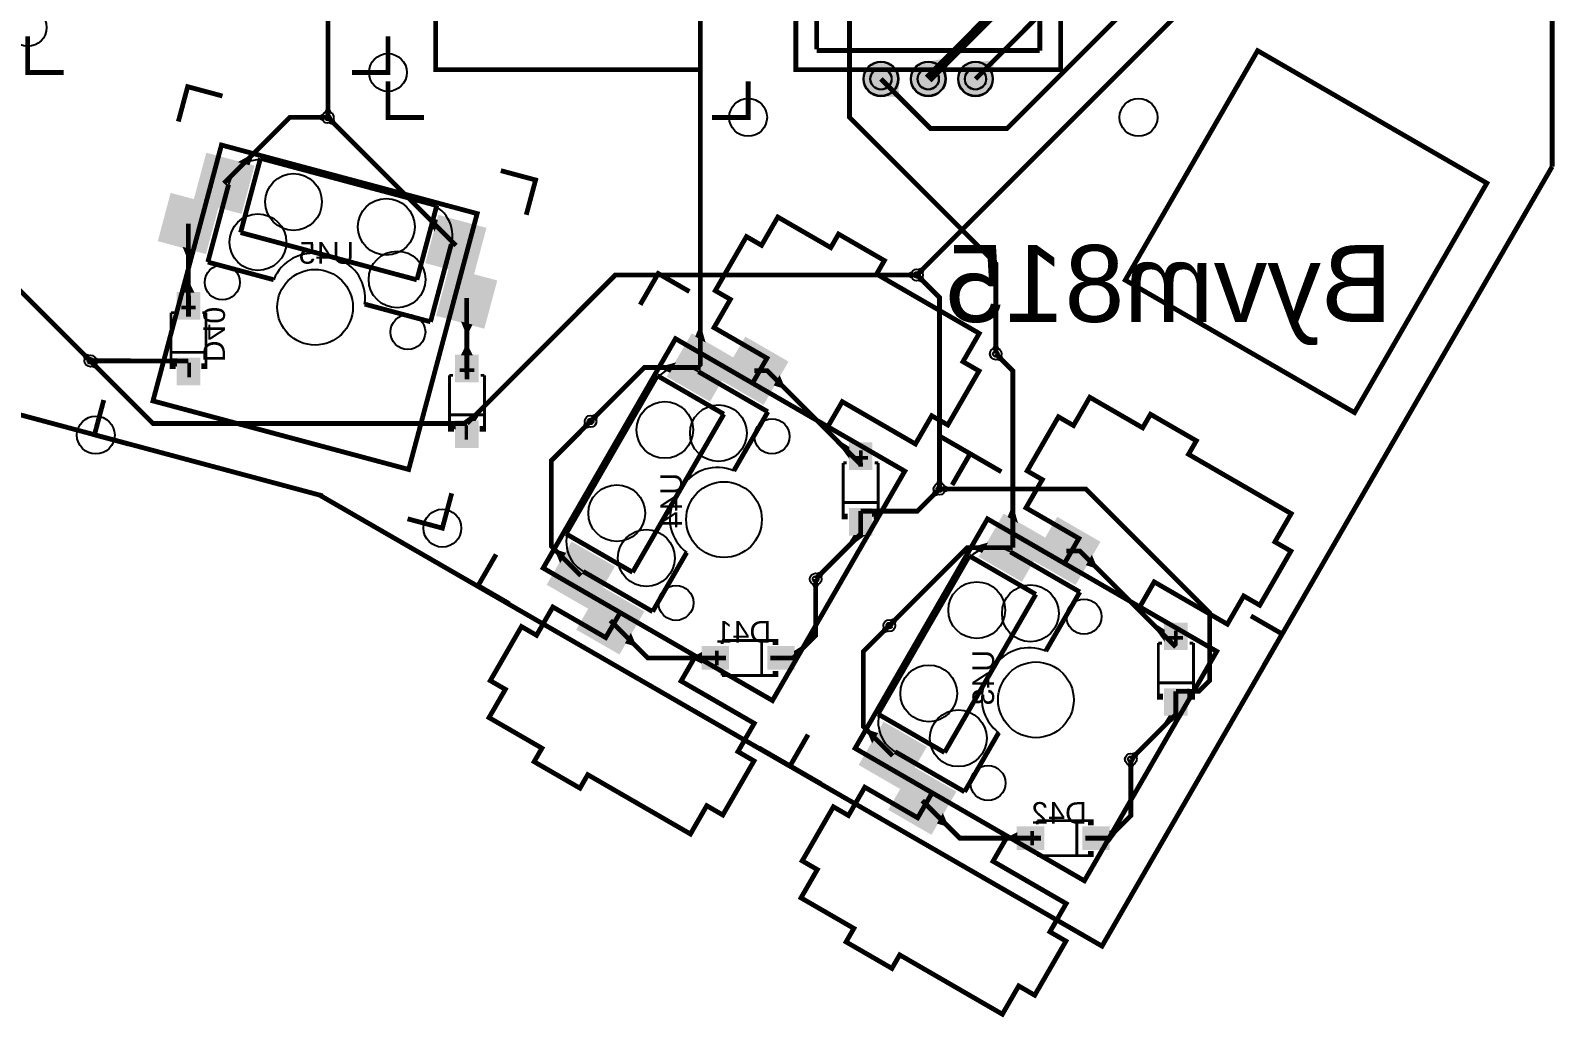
# Model space of a CAD drawing. Header units: millimetres. Extents: x 18 to 178, y 1 to 150.
# Drawn here: x 95.4 to 176, y 1.2 to 53.4 of the extents above; entities that cross this region are included whole.
import ezdxf

# ---------------------------------------------------------------- set-up
doc = ezdxf.new("R2010")
doc.units = ezdxf.units.MM
for name, color, linetype, true_color in [('BoardOutLine', 7, 'Continuous', 0xff00ff), ('BottomLayer', 7, 'Continuous', 0x0000ff), ('BottomPasteMaskLayer', 7, 'Continuous', 0x800000), ('BottomSilkLayer', 7, 'Continuous', 0x66cc33), ('BottomSolderMaskLayer', 7, 'Continuous', 0xaa00ff), ('Document', 7, 'Continuous', 0xffffff), ('Hole', 7, 'Continuous', 0x222222), ('Multi-Layer', 7, 'Continuous', 0xc0c0c0), ('TopLayer', 7, 'Continuous', 0xff0000), ('TopPasteMaskLayer', 7, 'Continuous', 0x808080), ('TopSilkLayer', 7, 'Continuous', 0xffcc00), ('TopSolderMaskLayer', 7, 'Continuous', 0x800080)]:
    doc.layers.add(name, color=color, linetype=linetype, true_color=true_color)
doc.styles.get("Standard").update_dxf_attribs({"font": 'arial.ttf'})

msp = doc.modelspace()

# ---------------------------------------------------------------- hatches: boundary and pattern name
at = {"layer": 'BottomLayer'}
for points in [[(142.82227330454657, 51.74099822199639), (143.77686817373637, 50.786405892811786), (143.92465328930666, 51.52957327914646), (143.56544323088656, 51.88878587757165)], [(111.36268478536977, 49.01313436626879), (110.8976733553468, 49.01340614681226), (111.00330708661409, 49.230350520700995), (111.25730759461521, 49.23020066040135)], [(111.43943357886701, 48.828018796037554), (111.11103124206238, 48.498796037592115), (111.33917957835911, 48.420238760477446), (111.5185598171197, 48.60006858013719)], [(104.6451866903733, 41.64635509271011), (102.19174498349003, 42.3037592075184), (102.84914909829808, 44.75722631445251), (105.30259080518158, 44.099822199644336)], [(118.7966217932435, 40.4840995681991), (116.34315468630939, 41.14150368300727), (117.00055880111768, 43.59497078994161), (119.45402590805179, 42.937566675133326)], [(116.7796672593347, 42.770492760985576), (116.9440309880622, 43.38385318770622), (116.58872491744978, 43.529903479806876), (116.51280924561866, 43.246609093218126)], [(104.05526289052591, 41.804427228854365), (103.44189738379487, 41.96877571755135), (103.62213360426722, 41.52604267208528), (103.87624079248167, 41.45795529591055)], [(104.35412750825503, 38.14696469392936), (104.35412750825503, 39.546990093980185), (103.15412750825499, 39.546990093980185), (103.15412750825499, 38.14696469392936)], [(104.06968249936517, 39.54699771399544), (103.43468122936247, 39.54699771399544), (103.62459486918988, 39.9279984759969), (103.87859537719078, 39.9279984759969)], [(132.58641097282202, 36.05575311150619), (131.31640843281684, 33.856032512064985), (129.1167132334267, 35.12603505207005), (130.38671577343166, 37.32575565151126)], [(130.55563881127773, 37.22820929641864), (131.10556515113035, 36.910706121412204), (130.95760223520438, 37.43607569215135), (130.70360172720348, 37.5827254254508)], [(146.68350012700034, 36.51930911861814), (146.21849123698235, 36.520675641351204), (146.32463296926585, 36.737368554737145), (146.57863347726698, 36.73662179324356)], [(146.75976631953267, 36.33473964947916), (146.43136398272804, 36.005519431038806), (146.65951231902477, 35.92695961391928), (146.83889509779033, 36.1067894335788)], [(98.77203454406913, 36.17385826771647), (98.77098552197094, 35.7088493776987), (98.9882296164592, 35.81386588773171), (98.98880111760218, 36.06786639573272)], [(103.1540970281942, 36.077063754127494), (103.1540970281942, 35.62132334264663), (102.77309626619262, 35.81200914401825), (102.77309626619262, 36.06600965201926)], [(104.35412750825503, 34.67703835407656), (104.35412750825503, 36.077063754127494), (103.15412750825499, 36.077063754127494), (103.15412750825499, 34.67703835407656)], [(129.22616713233447, 35.31561849123693), (129.54367030734056, 35.865544831089665), (129.01830073660153, 35.717581915163805), (128.87165100330208, 35.46358140716279)], [(125.32799593599202, 32.72339598679196), (124.99931419862833, 33.052341884683756), (125.22739649479308, 33.13109220218428), (125.40692913385828, 32.95141478282949)], [(149.0858775717552, 26.531115062230015), (147.81587503175024, 24.33139446278892), (145.61617983235965, 25.601397002793988), (146.88618237236483, 27.801117602235195)], [(147.07584201168402, 27.691602743205408), (147.62576835153686, 27.374099568199085), (147.4778054356109, 27.89946913893823), (147.22380492760976, 28.046118872237685)], [(145.7254432308864, 25.790599441198765), (146.04294640589296, 26.34052578105161), (145.5175768351537, 26.192562865125637), (145.37092710185425, 25.938562357124624)], [(137.1570891541785, 24.202753365506624), (136.69207772415552, 24.203985267970552), (136.79700787401566, 23.986700533401063), (137.0510083820168, 23.986029972059896)], [(127.80111760223531, 22.687350774701486), (126.53111506223013, 20.48763017526028), (124.33139446278892, 21.757632715265345), (125.60139700279387, 23.957353314706552)], [(141.1285623571248, 21.931361442722846), (140.79862077724147, 22.259042418084846), (141.02639573279134, 22.338669037338036), (141.2066192532384, 22.15967995935989)], [(127.15441960883936, 21.567315214630412), (126.83691643383281, 21.01738887477768), (127.20884175768356, 20.89958089916172), (127.3403225806453, 21.12731013462019)], [(130.91779019558044, 20.558785877571722), (130.91779019558044, 19.923784607569246), (130.53678943357886, 20.114284988570034), (130.53678943357886, 20.368285496571048)], [(132.3178562357125, 20.8413004826009), (130.91783083566156, 20.8413004826009), (130.91783083566156, 19.64130048260097), (132.3178562357125, 19.64130048260097)], [(135.7877825755652, 20.8413004826009), (134.38775717551448, 20.8413004826009), (134.38775717551448, 19.64130048260097), (135.7877825755652, 19.64130048260097)], [(135.78782829565648, 19.976362712725404), (135.78782829565648, 20.611363982727994), (136.16882905765806, 20.855501651003237), (136.16882905765806, 20.495895351790637)], [(153.3616510033021, 14.678102616205251), (153.82666243332483, 14.678102616205251), (153.7211582423165, 14.461097282194487), (153.4671577343156, 14.461097282194487)], [(144.30058420116848, 13.162712725425422), (143.0305816611633, 10.962992125984215), (140.83086106172232, 12.232994665989281), (142.10086360172727, 14.432715265430488)], [(143.65390906781818, 12.042667005333897), (143.33640589281163, 11.492740665481278), (143.70833375666757, 11.374935229870403), (143.8398145796291, 11.6026619253239)], [(148.98790957581923, 11.316281432562846), (147.5878841757683, 11.316281432562846), (147.5878841757683, 10.1162814325628), (148.98790957581923, 10.1162814325628)], [(152.4578359156717, 11.316281432562846), (151.0578105156212, 11.316281432562846), (151.0578105156212, 10.1162814325628), (152.4578359156717, 10.1162814325628)], [(152.45785115570243, 10.453827787655541), (152.45785115570243, 11.088829057658018), (152.83885191770378, 11.331884683769317), (152.83885191770378, 10.972692405384805)], [(147.58793751587518, 11.033766827533668), (147.58793751587518, 10.398765557531078), (147.2069367538736, 10.589265938531867), (147.2069367538736, 10.84326644653288)]]:
    msp.add_hatch(color=256, dxfattribs=at).paths.add_polyline_path(points)
at = {"layer": 'BottomPasteMaskLayer'}
for points in [[(104.6451866903733, 41.64635509271011), (102.19174498349003, 42.3037592075184), (102.84914909829808, 44.75722631445251), (105.30259080518158, 44.099822199644336)], [(118.7966217932435, 40.4840995681991), (116.34315468630939, 41.14150368300727), (117.00055880111768, 43.59497078994161), (119.45402590805179, 42.937566675133326)], [(104.35412750825503, 38.14696469392936), (104.35412750825503, 39.546990093980185), (103.15412750825499, 39.546990093980185), (103.15412750825499, 38.14696469392936)], [(132.58641097282202, 36.05575311150619), (131.31640843281684, 33.856032512064985), (129.1167132334267, 35.12603505207005), (130.38671577343166, 37.32575565151126)], [(104.35412750825503, 34.67703835407656), (104.35412750825503, 36.077063754127494), (103.15412750825499, 36.077063754127494), (103.15412750825499, 34.67703835407656)], [(149.0858775717552, 26.531115062230015), (147.81587503175024, 24.33139446278892), (145.61617983235965, 25.601397002793988), (146.88618237236483, 27.801117602235195)], [(127.80111760223531, 22.687350774701486), (126.53111506223013, 20.48763017526028), (124.33139446278892, 21.757632715265345), (125.60139700279387, 23.957353314706552)], [(132.3178562357125, 20.8413004826009), (130.91783083566156, 20.8413004826009), (130.91783083566156, 19.64130048260097), (132.3178562357125, 19.64130048260097)], [(135.7877825755652, 20.8413004826009), (134.38775717551448, 20.8413004826009), (134.38775717551448, 19.64130048260097), (135.7877825755652, 19.64130048260097)], [(144.30058420116848, 13.162712725425422), (143.0305816611633, 10.962992125984215), (140.83086106172232, 12.232994665989281), (142.10086360172727, 14.432715265430488)], [(148.98790957581923, 11.316281432562846), (147.5878841757683, 11.316281432562846), (147.5878841757683, 10.1162814325628), (148.98790957581923, 10.1162814325628)], [(152.4578359156717, 11.316281432562846), (151.0578105156212, 11.316281432562846), (151.0578105156212, 10.1162814325628), (152.4578359156717, 10.1162814325628)]]:
    msp.add_hatch(color=256, dxfattribs=at).paths.add_polyline_path(points)
at = {"layer": 'BottomSilkLayer'}
for points in [[(102.75171450342896, 35.81201422402842), (103.07170434340878, 35.81201422402842), (103.07170434340878, 35.5072136144272), (102.75171450342896, 35.5072136144272)], [(104.75654051308084, 35.81201422402842), (104.43655067310124, 35.81201422402842), (104.43655067310124, 35.5072136144272), (104.75654051308084, 35.5072136144272)], [(134.65280670561333, 21.24371348742693), (134.65280670561333, 20.92372364744722), (134.95760731521455, 20.92372364744722), (134.95760731521455, 21.24371348742693)], [(134.65280670561333, 19.238887477774938), (134.65280670561333, 19.558877317754536), (134.95760731521455, 19.558877317754536), (134.95760731521455, 19.238887477774938)], [(151.32286004572006, 11.718694437388876), (151.32286004572006, 11.39870459740905), (151.62766065532128, 11.39870459740905), (151.62766065532128, 11.718694437388876)], [(151.32286004572006, 9.71386842773677), (151.32286004572006, 10.033858267716482), (151.62766065532128, 10.033858267716482), (151.62766065532128, 9.71386842773677)]]:
    msp.add_hatch(color=256, dxfattribs=at).paths.add_polyline_path(points)
at = {"layer": 'BottomSolderMaskLayer'}
for points in [[(139.45331470662953, 50.8427736855474, 1), (141.30411480822974, 50.8427736855474, 1)], [(141.95318770637553, 50.8427736855474, 1), (143.80398780797574, 50.8427736855474, 1)], [(144.4533147066293, 50.8427736855474, 1), (146.3041148082295, 50.8427736855474, 1)], [(104.68110337820667, 41.584142240284336), (102.12952400304812, 42.26784251968502), (102.81322428244857, 44.81944831089652), (105.36480365760713, 44.135748031496064)], [(118.83254051308109, 40.42187858775719), (116.28093472186947, 41.10557886715765), (116.96463500126993, 43.657184658369374), (119.51624079248154, 42.97348437896869)], [(104.37589898036936, 38.11732592497435), (104.37589898036936, 39.576619185496384), (103.13235603614066, 39.576619185496384), (103.13235603614066, 38.11732592497435)], [(132.65580086360183, 36.074351028702154), (131.33499822199656, 33.786641605283194), (129.04731521463054, 35.10744424688846), (130.3681178562358, 37.39515367030731)], [(104.37589898036936, 34.64740926256036), (104.37589898036936, 36.106702523082504), (103.13235603614066, 36.106702523082504), (103.13235603614066, 34.64740926256036)], [(149.15527152654317, 26.549707899415694), (147.8344688849379, 24.261998475996847), (145.54678587757166, 25.58280111760223), (146.86758851917693, 27.870510541021076)], [(127.87051054102108, 22.705944627889153), (126.54970789941581, 20.418235204470307), (124.26199847599696, 21.73903784607569), (125.58280111760223, 24.026747269494535)], [(132.34326089481692, 20.86670053340106), (130.89243447150488, 20.86670053340106), (130.89243447150488, 19.61590043180081), (132.34326089481692, 19.61590043180081)], [(135.81317893972187, 20.86670053340106), (134.36235251641006, 20.86670053340106), (134.36235251641006, 19.61590043180081), (135.81317893972187, 19.61590043180081)], [(144.3699812039622, 13.181311658623372), (143.04917856235716, 10.893602235204412), (140.7614691389383, 12.214404876809795), (142.08227178054358, 14.50211430022864)], [(149.01331423492366, 11.34168148336289), (147.56248781161162, 11.34168148336289), (147.56248781161162, 10.090881381762756), (149.01331423492366, 10.090881381762756)], [(152.4832322798286, 11.34168148336289), (151.0324058565168, 11.34168148336289), (151.0324058565168, 10.090881381762756), (152.4832322798286, 10.090881381762756)]]:
    msp.add_hatch(color=256, dxfattribs=at).paths.add_polyline_path(points)
at = {"layer": 'Document'}
for points in [[(103.37012954025909, 38.85905511811018), (103.37012954025909, 38.66703073406143), (104.13812547625093, 38.66703073406143), (104.13812547625093, 38.85905511811018)], [(103.85016510033029, 39.14701549403094), (103.65814071628142, 39.14701549403094), (103.65814071628142, 38.37901955803909), (103.85016510033029, 38.37901955803909)], [(103.88112776225535, 35.080010160020265), (103.68910337820694, 35.080010160020265), (103.68910337820694, 35.84800609601223), (103.88112776225535, 35.84800609601223)], [(118.86507493015006, 35.549428498856855), (118.86507493015006, 35.35740411480822), (118.09707899415798, 35.35740411480822), (118.09707899415798, 35.549428498856855)], [(118.38503937007886, 35.83738887477773), (118.57706375412772, 35.83738887477773), (118.57706375412772, 35.06939293878588), (118.38503937007886, 35.06939293878588)], [(118.35407670815357, 31.770383540767057), (118.5461010922022, 31.770383540767057), (118.5461010922022, 32.538379476758905), (118.35407670815357, 32.538379476758905)], [(139.6905765811532, 30.918999237998378), (139.6905765811532, 30.726974853949628), (138.92258064516113, 30.726974853949628), (138.92258064516113, 30.918999237998378)], [(139.210541021082, 31.206959613919253), (139.40256540513087, 31.206959613919253), (139.40256540513087, 30.43896367792729), (139.210541021082, 30.43896367792729)], [(139.17957835915672, 27.139954279908466), (139.37160274320559, 27.139954279908466), (139.37160274320559, 27.907950215900314), (139.17957835915672, 27.907950215900314)], [(156.36062992125994, 21.393980187960324), (156.36062992125994, 21.201955803911574), (155.59263398526787, 21.201955803911574), (155.59263398526787, 21.393980187960324)], [(155.88059436118874, 21.681940563881085), (156.0726187452376, 21.681940563881085), (156.0726187452376, 20.913944627889236), (155.88059436118874, 20.913944627889236)], [(131.3178054356108, 20.33733807467604), (131.3178054356108, 20.145313690627404), (132.08580137160288, 20.145313690627404), (132.08580137160288, 20.33733807467604)], [(131.60576581153168, 19.857302514604953), (131.79779019558032, 19.857302514604953), (131.79779019558032, 20.6252984505968), (131.60576581153168, 20.6252984505968)], [(135.3848107696217, 20.36830073660144), (135.3848107696217, 20.17627635255269), (134.61681483362963, 20.17627635255269), (134.61681483362963, 20.36830073660144)], [(155.84963169926345, 17.61493522987041), (156.04165608331232, 17.61493522987041), (156.04165608331232, 18.38293116586226), (155.84963169926345, 18.38293116586226)], [(147.98785877571754, 10.812319024637986), (147.98785877571754, 10.620294640589236), (148.7558547117094, 10.620294640589236), (148.7558547117094, 10.812319024637986)], [(148.27581915163842, 10.332283464566785), (148.46784353568705, 10.332283464566785), (148.46784353568705, 11.100279400558748), (148.27581915163842, 11.100279400558748)], [(152.05486410972844, 10.843281686563387), (152.05486410972844, 10.651257302514637), (151.28686817373637, 10.651257302514637), (151.28686817373637, 10.843281686563387)]]:
    msp.add_hatch(color=256, dxfattribs=at).paths.add_polyline_path(points)
at = {"layer": 'Multi-Layer'}
for points in [[(139.47871475742963, 50.8427736855474, 1), (141.27871475742964, 50.8427736855474, 1)], [(141.97858775717563, 50.8427736855474, 1), (143.77858775717564, 50.8427736855474, 1)], [(144.4787147574294, 50.8427736855474, 1), (146.2787147574294, 50.8427736855474, 1)]]:
    msp.add_hatch(color=256, dxfattribs=at).paths.add_polyline_path(points)
at = {"layer": 'TopLayer'}
for points in [[(145.32234442468894, 51.74099822199639), (146.27693675387354, 50.786405892811786), (146.33491998984005, 51.61937769875533), (146.1553136906275, 51.798981457962896)], [(140.32247904495807, 49.94452374904745), (141.27691389382767, 50.89927609855215), (141.3350342900685, 50.066314452628944), (141.15545847091698, 49.88667767335539)], [(110.9252806705615, 49.04096520193036), (110.92473456946914, 48.57595377190751), (110.7078536957074, 48.68171450342891), (110.70815341630691, 48.93571501142992)], [(104.07586995173983, 44.42852425704848), (106.52933705867417, 43.77112014224019), (107.18674117348246, 46.22456184912369), (104.73327406654812, 46.881965963931975)], [(106.97499110998228, 46.28129032258062), (106.36162560325124, 46.445638811277604), (106.83774447548899, 46.712506985013874), (107.1210464820931, 46.63659639319269)], [(116.91247142494285, 38.35935991871975), (119.36593853187696, 37.701955803911574), (120.02334264668525, 40.15539751079507), (117.56987553975114, 40.81280162560313)], [(142.07817119634228, 40.714820929641746), (142.07762509525037, 40.24980949961889), (141.86074422148863, 40.355570231140405), (141.86104140208272, 40.60957073914142)], [(142.5923469646939, 40.4626619253238), (142.26353568707145, 40.79147320294635), (142.49158496317, 40.870317500635), (142.67119126238254, 40.690711201422346)], [(142.5923469646939, 40.50148844297689), (142.26353568707145, 40.172677165354344), (142.49158496317, 40.0938328676657), (142.67119126238254, 40.273439166878234)], [(118.16562103124215, 38.023573787147484), (118.77898907797817, 37.859232918465864), (118.6005715011429, 37.51259842519687), (118.34636779273569, 37.58070612141216)], [(134.15113030226075, 33.6858775717551), (135.4211328422657, 35.88559817119619), (133.2214122428245, 37.15560071120137), (131.95140970281932, 34.955880111760166)], [(98.58599949199902, 36.25120650241297), (98.25705359410722, 35.92252984505967), (98.17830327660658, 36.1506121412242), (98.35798323596646, 36.33014224028443)], [(118.15983489966993, 36.23736347472686), (118.79483616967241, 36.23736347472686), (118.60321056642124, 36.618364236728326), (118.34921005842011, 36.618364236728326)], [(98.87584963169934, 35.961358902717734), (98.54717551435101, 35.63240792481588), (98.77525781051577, 35.553660147320215), (98.95478790957577, 35.73334264668529)], [(117.88107696215388, 34.83733807467604), (117.88107696215388, 36.23736347472686), (119.08107696215393, 36.23736347472686), (119.08107696215393, 34.83733807467604)], [(134.7041046482093, 34.643728727457415), (135.02160782321562, 35.19365506731015), (135.2075082550166, 34.75364744729495), (135.07602743205484, 34.52591821183637)], [(118.30210058420107, 32.76742951485892), (118.93710185420377, 32.76742951485892), (119.18020828041654, 33.148430276860495), (118.82099568199123, 33.148430276860495)], [(117.88104140208293, 32.31139446278894), (117.88104140208293, 32.76742951485892), (117.50004064008135, 32.75589535179074), (117.50004064008135, 32.50189484378973)], [(117.88107696215388, 31.367411734823463), (117.88107696215388, 32.76743713487417), (119.08107696215393, 32.76743713487417), (119.08107696215393, 31.367411734823463)], [(125.03814071628153, 32.43354330708655), (124.70919735839493, 32.76222504445002), (124.6304445008891, 32.53414274828549), (124.81012192024377, 32.354610109220175)], [(138.7066014732029, 30.75749555499101), (138.7066014732029, 31.3924968249936), (138.32560071120133, 31.635595631191222), (138.32560071120133, 31.27638557277112)], [(138.70657861315726, 30.206908813817563), (138.70657861315726, 31.606934213868385), (139.9065786131573, 31.606934213868385), (139.9065786131573, 30.206908813817563)], [(143.49309880619762, 28.861529083058144), (143.16430276860547, 29.19035814071617), (143.0854483108967, 28.962313944627795), (143.2650444500889, 28.78269748539492)], [(143.24119380238767, 29.375979171958306), (143.7062052324104, 29.375979171958306), (143.6007010414021, 29.592984505968957), (143.34670053340096, 29.592984505968957)], [(143.6793319786641, 28.93893573787136), (143.67816865633745, 29.40394716789433), (143.89543815087632, 29.29898399796798), (143.8960731521463, 29.044983489966967)], [(138.70657861315726, 26.736982473964872), (138.70657861315726, 28.137007874015694), (139.9065786131573, 28.137007874015694), (139.9065786131573, 26.736982473964872)], [(139.9065303530606, 28.13700533401061), (139.9065303530606, 27.680970281940517), (140.28753111506217, 27.871470662941306), (140.28753111506217, 28.12547117094232)], [(150.6505969011937, 24.161239522479036), (151.92059944119887, 26.360960121920243), (149.72087884175767, 27.63096266192531), (148.45087630175271, 25.431242062484102)], [(139.5691211582423, 26.73696469392928), (138.93411988823982, 26.73696469392928), (138.69099060198118, 26.355963931927818), (139.05021082042163, 26.355963931927818)], [(124.9663957327914, 22.85748031496064), (126.23639827279658, 25.057200914401847), (124.03670307340622, 26.327203454406913), (122.76670053340126, 24.127482854965706)], [(123.73036322072653, 25.79658877317752), (123.41286004572021, 25.24666497332987), (123.22695453390907, 25.686667513334896), (123.35843535687081, 25.91439674879348)], [(151.21670053340108, 25.141808483616842), (151.53419608839204, 25.691737363474658), (151.7201473202947, 25.251805943611885), (151.5886766573533, 25.024089408178725)], [(137.2345923291848, 24.390121920243814), (136.90459486918962, 24.71774701549407), (137.1323571247142, 24.797411734823413), (137.31261112522247, 24.618455676911367)], [(140.8376327152655, 21.64025908051815), (140.50975361950714, 21.970002540004998), (140.4302641605284, 21.742179324358517), (140.60936245872495, 21.56206248412491)], [(155.37662433324886, 21.100096520193006), (155.37662433324886, 21.735097790195596), (154.99562357124728, 21.977967995935956), (154.99562357124728, 21.618846837693695)], [(155.376631953264, 20.681889763779395), (155.376631953264, 22.081915163830217), (156.57663195326404, 22.081915163830217), (156.57663195326404, 20.681889763779395)], [(155.376631953264, 17.211963423926818), (155.376631953264, 18.61198882397764), (156.57663195326404, 18.61198882397764), (156.57663195326404, 17.211963423926818)], [(156.57667767335556, 18.611986283972442), (156.57667767335556, 18.155951231902463), (156.9576784353569, 18.346451612903138), (156.9576784353569, 18.600452120904265)], [(156.24169164338332, 17.211945643891227), (155.60669037338062, 17.211945643891227), (155.36358394716808, 16.830944881889764), (155.72279400558818, 16.830944881889764)], [(141.4658623317248, 13.332842265684462), (142.73586487172975, 15.53256286512567), (140.53616967233938, 16.802565405130736), (139.2661671323342, 14.602844805689529)], [(140.22983997968004, 16.27192024384044), (139.9123368046735, 15.721993903987709), (139.7264287528576, 16.16199136398268), (139.85790957581935, 16.389718059436063)], [(153.90351536703065, 14.863096266192429), (153.5753873507747, 15.192590805181567), (153.80359918719842, 15.270960121920211), (153.98283210566433, 15.090980441960937)]]:
    msp.add_hatch(color=256, dxfattribs=at).paths.add_polyline_path(points)
at = {"layer": 'TopPasteMaskLayer'}
for points in [[(104.07586995173983, 44.42852425704848), (106.52933705867417, 43.77112014224019), (107.18674117348246, 46.22456184912369), (104.73327406654812, 46.881965963931975)], [(116.91247142494285, 38.35935991871975), (119.36593853187696, 37.701955803911574), (120.02334264668525, 40.15539751079507), (117.56987553975114, 40.81280162560313)], [(134.15113030226075, 33.6858775717551), (135.4211328422657, 35.88559817119619), (133.2214122428245, 37.15560071120137), (131.95140970281932, 34.955880111760166)], [(117.88107696215388, 34.83733807467604), (117.88107696215388, 36.23736347472686), (119.08107696215393, 36.23736347472686), (119.08107696215393, 34.83733807467604)], [(117.88107696215388, 31.367411734823463), (117.88107696215388, 32.76743713487417), (119.08107696215393, 32.76743713487417), (119.08107696215393, 31.367411734823463)], [(138.70657861315726, 30.206908813817563), (138.70657861315726, 31.606934213868385), (139.9065786131573, 31.606934213868385), (139.9065786131573, 30.206908813817563)], [(138.70657861315726, 26.736982473964872), (138.70657861315726, 28.137007874015694), (139.9065786131573, 28.137007874015694), (139.9065786131573, 26.736982473964872)], [(150.6505969011937, 24.161239522479036), (151.92059944119887, 26.360960121920243), (149.72087884175767, 27.63096266192531), (148.45087630175271, 25.431242062484102)], [(124.9663957327914, 22.85748031496064), (126.23639827279658, 25.057200914401847), (124.03670307340622, 26.327203454406913), (122.76670053340126, 24.127482854965706)], [(155.376631953264, 20.681889763779395), (155.376631953264, 22.081915163830217), (156.57663195326404, 22.081915163830217), (156.57663195326404, 20.681889763779395)], [(155.376631953264, 17.211963423926818), (155.376631953264, 18.61198882397764), (156.57663195326404, 18.61198882397764), (156.57663195326404, 17.211963423926818)], [(141.4658623317248, 13.332842265684462), (142.73586487172975, 15.53256286512567), (140.53616967233938, 16.802565405130736), (139.2661671323342, 14.602844805689529)]]:
    msp.add_hatch(color=256, dxfattribs=at).paths.add_polyline_path(points)
at = {"layer": 'TopSilkLayer'}
for points in [[(117.47866395732785, 32.502387604775095), (117.79865379730768, 32.502387604775095), (117.79865379730768, 32.19758699517388), (117.47866395732785, 32.19758699517388)], [(119.48348996697996, 32.502387604775095), (119.16350012700036, 32.502387604775095), (119.16350012700036, 32.19758699517388), (119.48348996697996, 32.19758699517388)], [(138.30416560833123, 27.87195834391673), (138.62415544831083, 27.87195834391673), (138.62415544831083, 27.5671577343154), (138.30416560833123, 27.5671577343154)], [(140.30899161798334, 27.87195834391673), (139.9890017780035, 27.87195834391673), (139.9890017780035, 27.5671577343154), (140.30899161798334, 27.5671577343154)], [(154.97421894843797, 18.346939293878563), (155.29420878841756, 18.346939293878563), (155.29420878841756, 18.042138684277347), (154.97421894843797, 18.042138684277347)], [(156.97904495808984, 18.346939293878563), (156.65905511811025, 18.346939293878563), (156.65905511811025, 18.042138684277347), (156.97904495808984, 18.042138684277347)]]:
    msp.add_hatch(color=256, dxfattribs=at).paths.add_polyline_path(points)
at = {"layer": 'TopSolderMaskLayer'}
for points in [[(139.45331470662953, 50.8427736855474, 1), (141.30411480822974, 50.8427736855474, 1)], [(141.95318770637553, 50.8427736855474, 1), (143.80398780797574, 50.8427736855474, 1)], [(144.4533147066293, 50.8427736855474, 1), (146.3041148082295, 50.8427736855474, 1)], [(104.01365709931429, 44.392599441198854), (106.5652628905259, 43.708899161798286), (107.24896316992636, 46.260478536957066), (104.69735737871474, 46.944178816357635)], [(116.85025552451089, 38.32344221488438), (119.4018613157225, 37.63974193548381), (120.08556159512318, 40.19132131064259), (117.53395580391157, 40.87502159004305)], [(134.16972313944643, 33.61648768097518), (135.49052578105147, 35.90419710439414), (133.20281635763263, 37.22499974599941), (131.88201371602736, 34.937290322580566)], [(117.85930549003956, 34.807699305721144), (117.85930549003956, 36.26699256624306), (119.10284843426825, 36.26699256624306), (119.10284843426825, 34.807699305721144)], [(117.85930549003956, 31.337782643307264), (117.85930549003956, 32.79707590382918), (119.10284843426825, 32.79707590382918), (119.10284843426825, 31.337782643307264)], [(138.68480714104294, 30.177270044862553), (138.68480714104294, 31.63656330538447), (139.92835008527163, 31.63656330538447), (139.92835008527163, 30.177270044862553)], [(138.68480714104294, 26.707353382448673), (138.68480714104294, 28.16664664297059), (139.92835008527163, 28.16664664297059), (139.92835008527163, 26.707353382448673)], [(150.66919380238755, 24.091844551689064), (151.98999644399282, 26.37955397510791), (149.70228702057398, 27.70035661671318), (148.38148437896893, 25.412647193294447)], [(124.98498552197111, 22.788086360172656), (126.30578816357638, 25.075795783591502), (124.01810515621037, 26.396598425196885), (122.6973025146051, 24.10888900177804)], [(155.35486048114967, 20.6522509948245), (155.35486048114967, 22.111544255346416), (156.59840342537836, 22.111544255346416), (156.59840342537836, 20.6522509948245)], [(155.35486048114967, 17.18233433241062), (155.35486048114967, 18.641627592932537), (156.59840342537836, 18.641627592932537), (156.59840342537836, 17.18233433241062)], [(141.48445618491246, 13.263443230886423), (142.80525882651773, 15.551152654305156), (140.5175758191515, 16.87195529591054), (139.19677317754645, 14.584245872491579)]]:
    msp.add_hatch(color=256, dxfattribs=at).paths.add_polyline_path(points)

# ---------------------------------------------------------------- linework, layer by layer
at = {"layer": 'BoardOutLine', "const_width": 0.25400050800101603}
for points in [[(175.87487934975866, 46.20523241046476), (175.87487934975866, 148.825273050546)], [(152.0701041402083, 5.011430022860054), (175.87487934975866, 46.20523241046476)], [(89.51734823469656, 34.52138684277361), (110.86159512319023, 28.80327660655314)], [(110.65532131064265, 28.86715773431547), (152.0701041402083, 5.011430022860054)]]:
    msp.add_lwpolyline(points, dxfattribs=at)
at = {"layer": 'BottomLayer'}
for points, const_width in [([(162.05232410464828, 69.10693421386839), (162.05232410464828, 61.55057150114294), (154.67701295402594, 54.1752603505206), (146.21115062230137, 54.1752603505206), (142.87863855727733, 50.842748285496555)], 0.5080010160020321), ([(111.1303022606046, 65.79629159258309), (111.1303022606046, 48.80873761747512)], 0.25400050800101603), ([(130.18034036068093, 63.4163068326136), (130.18034036068093, 60.52070104140205), (130.83058166116325, 59.8704597409195), (130.83058166116325, 39.834899669799256)], 0.25400050800101603), ([(146.45161290322585, 36.3144526289052), (146.45161290322585, 41.07696215392423), (138.7122174244348, 48.81635763271527), (138.7122174244348, 54.77012954025906), (140.49784099568205, 56.55575311150619)], 0.25400050800101603), ([(111.1303022606046, 48.80873761747512), (111.1303022606046, 48.80873761747512), (117.89941579883157, 42.03962407924814)], 0.25400050800101603), ([(103.7541275082549, 38.28549657099313), (103.74650749301486, 43.20040640081277)], 0.25400050800101603), ([(130.83058166116325, 39.834899669799256), (130.83058166116325, 35.6108712217424), (130.85090170180342, 35.59055118110234)], 0.25400050800101603), ([(147.35077470154943, 26.065532131064174), (147.35077470154943, 35.415290830581625), (146.45161290322585, 36.3144526289052)], 0.25400050800101603), ([(103.7541275082549, 35.93853187706361), (98.56743713487435, 35.941071882143774)], 0.25400050800101603), ([(130.85090170180342, 35.59055118110234), (127.86639573279149, 35.59055118110234), (125.01905003809998, 32.74320548641094)], 0.25400050800101603), ([(147.35077470154943, 26.065532131064174), (144.93522987045958, 26.065532131064174), (140.81788163576311, 21.95072390144776)], 0.25400050800101603), ([(134.52628905257825, 20.241300482600877), (135.73533147066314, 20.241300482600877), (136.92405384810763, 21.43256286512576), (136.92405384810763, 24.409448818897545)], 0.25400050800101603), ([(126.06553213106417, 22.22250444500878), (128.0467360934722, 20.241300482600877), (132.17932435864873, 20.241300482600877)], 0.25400050800101603), ([(151.19380238760482, 10.716281432562823), (152.4028448056897, 10.716281432562823), (153.59410718821437, 11.907543815087593), (153.59410718821437, 14.881889763779554)], 0.25400050800101603), ([(142.56540513081018, 12.697485394970727), (144.5466090932182, 10.716281432562823), (148.84937769875546, 10.716281432562823)], 0.25400050800101603)]:
    msp.add_lwpolyline(points, dxfattribs=dict(at, const_width=const_width))
at = {"layer": 'BottomSilkLayer', "const_width": 0.15240030480060962}
for points in [[(102.8278892557787, 35.735788671577325), (102.8278892557787, 38.48823977647953)], [(102.8278892557787, 38.48823977647953), (103.02092964185931, 38.48823977647953)], [(104.68036576073155, 38.48823977647953), (104.48732537465094, 38.48823977647953)], [(104.68036576073155, 35.735788671577325), (104.68036576073155, 38.48823977647953)], [(104.63035306070606, 36.395250190500406), (102.87790195580396, 36.395250190500406)], [(134.72903225806454, 21.167538735077414), (131.97658115316244, 21.167538735077414)], [(131.97658115316244, 21.167538735077414), (131.97658115316244, 20.974498348996576)], [(134.06957073914145, 21.117526035052038), (134.06957073914145, 19.36507493014983)], [(131.97658115316244, 19.315062230124454), (131.97658115316244, 19.50810261620518)], [(134.72903225806454, 19.315062230124454), (131.97658115316244, 19.315062230124454)], [(151.39908559817127, 11.64251968503936), (148.64663449326918, 11.64251968503936)], [(148.64663449326918, 11.64251968503936), (148.64663449326918, 11.449479298958522)], [(150.7396240792482, 11.592506985013983), (150.7396240792482, 9.840055880111663)], [(148.64663449326918, 9.790043180086286), (148.64663449326918, 9.98308356616701)], [(151.39908559817127, 9.790043180086286), (148.64663449326918, 9.790043180086286)]]:
    msp.add_lwpolyline(points, dxfattribs=at)
at = {"layer": 'BottomSolderMaskLayer'}
for centre, radius in [((140.37871475742963, 50.8427736855474), 0.9254000508001016), ((142.87858775717564, 50.8427736855474), 0.9254000508001016), ((145.3787147574294, 50.8427736855474), 0.9254000508001016), ((140.3783591567185, 50.84295148590297), 0.5655353117157847), ((142.87835915671826, 50.842900685801396), 0.5655353117157847), ((145.37835915671826, 50.842900685801396), 0.5655353117157847)]:
    msp.add_circle(centre, radius, dxfattribs=at)
at = {"layer": 'Document', "const_width": 0.25400050800101603}
for points in [[(116.82898145796298, 65.33550927101851), (130.82791465582932, 65.33550927101851), (130.82791465582932, 51.336220472440914), (116.82898145796298, 51.336220472440914), (116.82898145796298, 65.33550927101851)], [(130.82921005842013, 65.33655067310133), (116.82921005842036, 65.33655067310133), (116.82921005842036, 51.33655067310133), (130.82921005842013, 51.33655067310133), (130.82921005842013, 65.33655067310133)], [(116.82921005842036, 65.33655067310133), (130.82921005842013, 65.33655067310133), (130.82921005842013, 51.33655067310133), (116.82921005842036, 51.33655067310133), (116.82921005842036, 65.33655067310133)], [(135.87901955803932, 65.33550927101851), (149.87795275590543, 65.33550927101851), (149.87795275590543, 51.336220472440914), (135.87901955803932, 51.336220472440914), (135.87901955803932, 65.33550927101851)], [(153.29999999999995, 40.209855219710334), (165.42494284988584, 33.20942341884677), (172.42385064770133, 45.3347218694438), (160.3000254000508, 52.33528067056125), (153.29999999999995, 40.209855219710334)], [(119.02334264668525, 43.72588265176523), (105.50038100076199, 47.34932689865377), (101.87693675387345, 33.8263652527304), (115.39989839979671, 30.202921005841972), (119.02334264668525, 43.72588265176523)], [(105.50038100076199, 47.34932689865377), (119.02334264668525, 43.72588265176523), (115.39989839979671, 30.202921005841972), (101.87693675387345, 33.8263652527304), (105.50038100076199, 47.34932689865377)], [(101.87693675387345, 33.82537465074927), (115.39997459994925, 30.20269240538471), (119.02197104394213, 43.725374650749245), (105.49992379984747, 47.34947929895861), (101.87693675387345, 33.82537465074927)], [(134.0639319278639, 42.04968249936496), (133.2659639319279, 42.509702819405675), (131.61694183388386, 39.651816103632086), (132.41292862585715, 39.19151638303276), (131.54986029972065, 37.69918719837426), (134.348945897892, 36.083896367792704), (133.5859537719075, 34.76230632461261), (129.51498602997208, 37.113309626619184), (122.51584963169921, 24.989306578613082), (126.58691897383801, 22.638506477012925), (125.82293624587237, 21.31826263652522), (123.02595885191772, 22.933426466852893), (122.16299212598437, 21.43820167640331), (121.36700533401063, 21.89845059690117), (119.71699263398523, 19.04051308102612), (120.5139700279401, 18.580187960375838), (119.65102870205737, 17.086385572771064), (122.44800609601225, 15.471297942595811), (122.03500127000257, 14.757480314960503), (124.45991871983756, 13.357378714757374), (124.87193294386589, 14.071196342392568), (130.30292100584188, 10.936195072390092), (131.1659893319786, 12.431419862839675), (132.01394462788926, 11.94076708153409), (133.66395732791466, 14.798780797561562), (132.81501143002288, 15.289408178816302), (133.67797815595645, 16.783210566421076), (129.8068326136654, 19.018364236728416), (130.56883413766832, 20.338608077216122), (134.6400304800609, 17.988976377952667), (141.6389382778766, 30.113106426212767), (137.56797053594096, 32.462611125222224), (138.33185166370345, 33.78549657099313), (142.20200660401315, 31.548920497840868), (143.06494792989588, 33.04112268224526), (143.91402082804166, 32.55356870713729), (145.5650241300484, 35.41008382016764), (144.7159512319024, 35.899415798831456), (145.57693675387372, 37.39298958597908), (140.14792989585976, 40.52816865633724), (140.55991871983747, 41.24318008636021), (138.13589027178068, 42.64340868681734), (137.72400304800613, 41.928270256540486), (134.924917449835, 43.54330708661405), (134.0639319278639, 42.04968249936496)], [(129.51379222758464, 37.11379222758444), (122.51379222758442, 24.989433578867192), (134.63815087630178, 17.98943357886708), (141.63815087630178, 30.11379222758444), (129.51379222758464, 37.11379222758444)], [(122.51379222758442, 24.989433578867192), (129.51379222758464, 37.11379222758444), (141.63815087630178, 30.11379222758444), (134.63815087630178, 17.98943357886708), (122.51379222758442, 24.989433578867192)], [(150.56182372364765, 32.524663449326795), (149.76484632969277, 32.98468376936751), (148.11384302768624, 30.12692405384803), (148.91181102362202, 29.666497332994595), (148.04798069596131, 28.174168148336207), (150.8449580899162, 26.55887731775465), (150.0819659639319, 25.23741427482844), (146.0130048260096, 27.58829057658113), (139.01198882397784, 15.4644653289306), (143.08293116586242, 13.11348742697487), (142.32092964185927, 11.793319786639472), (139.52395224790462, 13.408407416814839), (138.6608839217679, 11.913182626365256), (137.86390652781301, 12.373482346964579), (136.21501143002297, 9.515494030988066), (137.01186182372362, 9.055168910337784), (136.14902209804404, 7.56136652273301), (138.94599949199892, 5.946278892557757), (138.53388366776744, 5.232512065024025), (140.95791211582423, 3.832410464820896), (141.36992633985278, 4.546177292354514), (146.800914401829, 1.4111760223520378), (147.66400812801612, 2.906400812801621), (148.51084582169165, 2.4158242316484575), (150.1618491236984, 5.273812547624971), (149.3129032258064, 5.764389128778134), (150.17597155194312, 7.258191516382908), (146.30495300990606, 9.49342138684267), (147.06695453390898, 10.813589027178068), (151.13802387604778, 8.463957327914613), (158.13792227584463, 20.58801117602229), (154.0658623317247, 22.937515875031636), (154.82898145796298, 24.259055118110155), (158.70000000000005, 22.023901447802814), (159.56296672593362, 23.516281432562778), (160.41201422402833, 23.027076454152848), (162.06103632207282, 25.88506477012959), (161.21397002794015, 26.3743967487934), (162.0749301498604, 27.868021336042602), (156.64592329184666, 31.004572009144), (157.05892811785634, 31.71821183642362), (154.63401066802135, 33.11838963677917), (154.22001524003053, 32.40325120650243), (151.42291084582166, 34.018288036575996), (150.56182372364765, 32.524663449326795)], [(146.01325882651759, 27.589154178308263), (139.01325882651759, 15.464795529591015), (151.13761747523495, 8.464795529591015), (158.13761747523495, 20.589154178308263), (146.01325882651759, 27.589154178308263)], [(139.01325882651759, 15.464795529591015), (146.01325882651759, 27.589154178308263), (158.13761747523495, 20.589154178308263), (151.13761747523495, 8.464795529591015), (139.01325882651759, 15.464795529591015)]]:
    msp.add_lwpolyline(points, close=True, dxfattribs=at)
for points in [[(95.25491490982995, 53.08778257556514), (95.25491490982995, 51.18277876555749), (97.1599187198376, 51.18277876555749)], [(97.1599187198376, 51.18277876555749), (95.25491490982995, 51.18277876555749), (95.25491490982995, 53.08778257556514)], [(112.39994919989863, 51.18277876555749), (114.30495300990606, 51.18277876555749), (114.30495300990606, 53.08778257556514)], [(114.30495300990606, 53.08778257556514), (114.30495300990606, 51.18277876555749), (112.39994919989863, 51.18277876555749)], [(114.30419100838208, 50.707366014731974), (114.30419100838208, 48.80236220472432), (116.2091948183895, 48.80236220472432)], [(116.2091948183895, 48.80236220472432), (114.30419100838208, 48.80236220472432), (114.30419100838208, 50.707366014731974)], [(131.44922529845053, 48.80236220472432), (133.35422910845818, 48.80236220472432), (133.35422910845818, 50.707366014731974)], [(133.35422910845818, 50.707366014731974), (133.35422910845818, 48.80236220472432), (131.44922529845053, 48.80236220472432)], [(105.55265430530858, 49.93992887985769), (103.71257302514596, 50.43299466598933), (103.21950723901455, 48.59288798577586)], [(103.21950723901455, 48.59288798577586), (103.71257302514596, 50.43299466598933), (105.55265430530858, 49.93992887985769)], [(106.51170942341878, 42.723952247904435), (107.56355092710191, 46.64947929895857)], [(116.39598679197366, 44.282829565659085), (107.56355092710191, 46.64947929895857)], [(108.05422910845823, 46.51798323596631), (116.88669037338082, 44.151333502666944)], [(121.62042164084323, 43.66238252476501), (122.11348742697487, 45.502463804927515), (120.27338074676163, 45.99552959105915)], [(120.27338074676163, 45.99552959105915), (122.11348742697487, 45.502463804927515), (121.62042164084323, 43.66238252476501)], [(104.77876555753119, 41.1634747269494), (105.876631953264, 45.2607569215138)], [(115.83482346964684, 40.225806451612925), (116.88669037338082, 44.151333502666944)], [(106.51170942341878, 42.723952247904435), (111.56583693167386, 41.369697739395406)], [(116.5553721107442, 38.00795021590034), (117.65321310642639, 42.10523241046485)], [(108.26273812547629, 40.229946659893244), (104.77876555753119, 41.1634747269494)], [(115.83482346964684, 40.225806451612925), (110.78069596139198, 41.58006096012184)], [(130.2472948945897, 39.605943611887255), (128.59751079502166, 40.558445516891084), (127.64500889001783, 38.90866141732272)], [(127.64500889001783, 38.90866141732272), (128.59751079502166, 40.558445516891084), (130.2472948945897, 39.605943611887255)], [(113.0713995427991, 38.94147828295661), (116.5553721107442, 38.00795021590034)], [(134.39812039624076, 33.24998729997458), (130.72461264922526, 35.37089154178307)], [(128.29580899161806, 34.72009144018284), (123.7237998475996, 26.801143002285926)], [(123.97780035560072, 27.24109728219446), (128.54980949961896, 35.160045720091375)], [(132.0693421386843, 33.12804165608327), (128.54980949961896, 35.160045720091375)], [(99.2751079502159, 33.872161544323035), (98.78204216408449, 32.03205486410968), (100.62214884429773, 31.53901447802889)], [(100.62214884429773, 31.53901447802889), (98.78204216408449, 32.03205486410968), (99.2751079502159, 33.872161544323035)], [(132.0693421386843, 33.12804165608327), (129.45311150622297, 28.596621793243457)], [(132.5946913893829, 30.126365252730466), (134.39812039624076, 33.24998729997458)], [(144.14282448564904, 29.383642367284665), (145.09532639065287, 31.033426466852916), (143.44554229108462, 31.985928371856744)], [(143.44554229108462, 31.985928371856744), (145.09532639065287, 31.033426466852916), (144.14282448564904, 29.383642367284665)], [(146.74676149352308, 30.081305562611078), (145.09697739395483, 31.033807467614906), (144.144475488951, 29.38402336804677)], [(144.144475488951, 29.38402336804677), (145.09697739395483, 31.033807467614906), (146.74676149352308, 30.081305562611078)], [(115.34287528575078, 27.59458978917951), (117.18298196596402, 27.10154940309883), (117.67602235204481, 28.941630683261337)], [(117.67602235204481, 28.941630683261337), (117.18298196596402, 27.10154940309883), (115.34287528575078, 27.59458978917951)], [(127.24333248666517, 24.76913893827782), (129.85953771907543, 29.300558801117518)], [(127.24333248666517, 24.76913893827782), (123.7237998475996, 26.801143002285926)], [(120.02499364998744, 25.71041402082801), (119.07249174498361, 24.060629921259874), (120.72227584455163, 23.108128016256046)], [(120.72227584455163, 23.108128016256046), (119.07249174498361, 24.060629921259874), (120.02499364998744, 25.71041402082801)], [(130.1055372110743, 25.815011430022764), (128.30210820421644, 22.691389382778652)], [(150.89758699517415, 23.7253492506984), (147.22407924815843, 25.84625349250689)], [(144.79527559055123, 25.195453390906778), (140.223266446533, 17.276504953009862)], [(140.4772669545339, 17.716459232918396), (145.04927609855235, 25.635407670815198)], [(148.56880873761747, 23.603403606807092), (145.04927609855235, 25.635407670815198)], [(128.30210820421644, 22.691389382778652), (124.62860045720095, 24.812293624587255)], [(148.56880873761747, 23.603403606807092), (145.95257810515636, 19.071983743967508)], [(149.09415798831606, 20.60172720345429), (150.89758699517415, 23.7253492506984)], [(160.6422910845822, 19.8590043180086), (161.59479298958604, 21.508788417576852), (159.9450088900178, 22.461290322580567)], [(159.9450088900178, 22.461290322580567), (161.59479298958604, 21.508788417576852), (160.6422910845822, 19.8590043180086)], [(143.7427990855981, 15.244500889001756), (146.3590043180086, 19.775920751841568)], [(143.7427990855981, 15.244500889001756), (140.223266446533, 17.276504953009862)], [(133.92052324104657, 15.488112776225535), (135.57030734061482, 14.535610871221706), (136.52280924561865, 16.185394970789844)], [(136.52280924561865, 16.185394970789844), (135.57030734061482, 14.535610871221706), (133.92052324104657, 15.488112776225535)], [(136.5244602489206, 16.185775971551834), (135.57195834391678, 14.535991871983697), (137.22174244348503, 13.583489966979869)], [(137.22174244348503, 13.583489966979869), (135.57195834391678, 14.535991871983697), (136.5244602489206, 16.185775971551834)], [(146.6050038100077, 16.2903733807467), (144.80157480314983, 13.166751333502589)], [(144.80157480314983, 13.166751333502589), (141.1280670561341, 15.287655575311078)], [(150.4199898399795, 5.963474726949357), (152.06977393954799, 5.010972821945643), (153.0222758445518, 6.66075692151378)], [(153.0222758445518, 6.66075692151378), (152.06977393954799, 5.010972821945643), (150.4199898399795, 5.963474726949357)], [(138.53383286766575, 5.232486664973294), (140.9578867157736, 3.832385064770051)]]:
    msp.add_lwpolyline(points, dxfattribs=at)
at = {"layer": 'Document'}
for centre, radius, start, end in [((107.5879882469867, 44.811129310705155), 1.7694183388366778, 74.72133502455993, 165.2782707255044), ((115.94633208016558, 42.57151784526286), 1.7694183388366778, 344.72154404211466, 75.27906417583291), ((110.32401861585413, 39.4087029007178), 2.218897637795276, 78.12158085321558, 158.27597656753275), ((110.8756584862565, 39.260885663255976), 2.218897637795276, 351.7242586034309, 71.87843293832496), ((129.83242724054185, 33.84284144509718), 1.7694183388366778, 59.72196842537693, 150.2785126665043), ((131.7178661575008, 28.08808639684969), 2.218897637795276, 66.72388820104123, 146.87833884870662), ((131.43232412672432, 27.59351524107251), 2.218897637795276, 153.12168370150545, 233.27605814810425), ((125.50583297998287, 26.34895814773688), 1.7694183388366778, 149.72084631616963, 240.27821706958616), ((146.3318938394748, 24.318203395821), 1.7694183388366778, 59.72196842537693, 150.2785126665043), ((148.2173327564342, 18.563448347573626), 2.218897637795276, 66.72388820104288, 146.8783388487094), ((147.9317907256575, 18.068877191796446), 2.218897637795276, 153.12168370150545, 233.27605814810425), ((142.00529957891672, 16.82432009846093), 1.7694183388366778, 149.72084631617287, 240.2782170695843)]:
    msp.add_arc(centre, radius, start, end, dxfattribs=at)
at = {"layer": 'Hole'}
for centre in [(111.1300482600966, 48.80822961645913), (142.28295656591308, 40.48209296418588), (146.45034290068588, 36.3149606299213), (98.56642113284215, 35.941833883667755), (125.01854203708422, 32.74295148590295), (143.47371094742198, 29.170942341884597), (136.9250698501396, 24.40843281686557), (140.8191516383033, 21.949707899415785), (153.59410718821437, 14.883159766319409)]:
    msp.add_circle(centre, 0.15499110998222, dxfattribs=at)
at = {"layer": 'Multi-Layer'}
for centre, radius in [((95.25273050546116, 53.563119126238234), 1), ((114.30505461010921, 51.18288036576075), 1), ((140.37871475742963, 50.8427736855474), 0.9000000000000001), ((142.87858775717564, 50.8427736855474), 0.9000000000000001), ((145.3787147574294, 50.8427736855474), 0.9000000000000001), ((140.3783591567185, 50.84295148590297), 0.5500127000254001), ((142.87835915671826, 50.842900685801396), 0.5500127000254001), ((145.37835915671826, 50.842900685801396), 0.5500127000254001), ((133.3530607061216, 48.81102362204717), 1), ((154, 48.81102362204717), 1), ((111.1300482600966, 48.80822961645913), 0.31000762001524007), ((109.31140462280928, 44.340360680721346), 1.5000000000000002), ((114.21844043688088, 43.02565405130804), 1.5000000000000002), ((107.42748285496577, 42.21564643129284), 1.5000000000000002), ((114.78765557531119, 40.24333248666494), 1.5000000000000002), ((105.54330708661428, 40.09093218186433), 0.9249936499873002), ((105.54330708661428, 40.09093218186433), 0.9249936499873002), ((110.45008890017766, 38.776225552451024), 2), ((110.45008890017766, 38.77597155194303), 2), ((142.28295656591308, 40.48209296418588), 0.31000762001524007), ((115.3571247142495, 37.461264922529836), 0.9249936499873002), ((115.3571247142495, 37.461264922529836), 0.9249936499873002), ((146.45034290068588, 36.3149606299213), 0.31000762001524007), ((98.56642113284215, 35.941833883667755), 0.31000762001524007), ((125.01854203708422, 32.74295148590295), 0.31000762001524007), ((128.94665989331975, 32.2913385826771), 1.5000000000000002), ((131.78130556261135, 32.121412242824476), 1.5000000000000002), ((98.85140970281941, 32.02082804165593), 1), ((134.6159512319025, 31.951231902463746), 0.9249936499873002), ((134.6159512319025, 31.951231902463746), 0.9249936499873002), ((126.40665481330961, 27.892049784099527), 1.5000000000000002), ((132.07594615189237, 27.55168910337818), 2), ((132.07594615189237, 27.55168910337818), 2), ((143.47371094742198, 29.170942341884597), 0.31000762001524007), ((117.18288036576087, 27.101600203200405), 1), ((127.97129794259604, 25.522225044450124), 1.5000000000000002), ((136.9250698501396, 24.40843281686557), 0.31000762001524007), ((145.44602489204976, 22.76682753365492), 1.5000000000000002), ((129.53594107188223, 23.152400304800494), 0.9249936499873002), ((129.53594107188223, 23.152400304800494), 0.9249936499873002), ((148.28092456184913, 22.596647193294416), 1.5000000000000002), ((151.1155702311405, 22.426466852933686), 0.9249936499873002), ((151.1155702311405, 22.426466852933686), 0.9249936499873002), ((140.8191516383033, 21.949707899415785), 0.31000762001524007), ((142.90601981203963, 18.367284734569353), 1.5000000000000002), ((148.57556515113038, 18.027178054356), 2), ((148.57556515113038, 18.027178054356), 2), ((144.47091694183405, 15.99745999491995), 1.5000000000000002), ((146.03556007112024, 13.627635255270434), 0.9249936499873002), ((146.03556007112024, 13.627635255270434), 0.9249936499873002), ((153.59410718821437, 14.883159766319409), 0.31000762001524007)]:
    msp.add_circle(centre, radius, dxfattribs=at)
at = {"layer": 'TopLayer', "const_width": 0.25400050800101603}
for points in [[(142.28295656591308, 40.48209296418588), (160.7391668783339, 58.938303276606575), (160.7391668783339, 98.57254254508507), (155.21203962407935, 104.09959359918719)], [(140.37846075692164, 50.84328168656339), (142.999745999492, 48.22199644399279), (147.0459740919482, 48.22199644399279), (159.5478790957584, 60.72390144780286), (159.5478790957584, 97.22377444754886), (155.21209042418081, 101.55956311912621)], [(145.3787147574294, 50.8427736855474), (158.3568199136398, 63.820878841757576), (158.3568199136398, 95.87355854711711), (155.21158242316483, 99.01879603759198)], [(105.63119126238257, 45.32639065278124), (109.11353822707656, 48.80873761747512), (111.1303022606046, 48.80873761747512)], [(93.35280670561338, 41.15570231140464), (98.56743713487435, 35.941071882143774)], [(118.48107696215402, 32.628905257810516), (126.33477266954537, 40.48260096520187), (142.2834645669293, 40.48260096520187)], [(142.28295656591308, 40.482067564135036), (143.47371094742198, 39.291313182626254), (143.47371094742198, 29.170942341884597)], [(118.46837693675388, 39.25831851663702), (118.48107696215402, 34.973329946659874)], [(98.56743713487435, 35.941071882143774), (101.87960375920761, 32.628905257810516), (118.48107696215402, 32.628905257810516)], [(133.6855473710948, 35.42037084074161), (134.3611887223774, 35.42037084074161), (139.30657861315717, 30.474980949961832), (139.30657861315717, 30.342900685801283)], [(124.50088900177798, 24.59232918465841), (122.94640589281175, 26.14681229362452), (122.94640589281175, 30.670561341122607), (125.01905003809998, 32.74320548641094)], [(139.30657861315717, 27.998475996951925), (142.30124460248908, 27.998475996951925), (143.47472694945395, 29.17195834391657)], [(143.47472694945395, 29.17195834391657), (151.21412242824476, 29.17195834391657), (151.21412242824476, 29.17195834391657), (157.76225552451092, 22.621285242570366), (157.76225552451092, 19.050038100076108), (157.18313436626886, 18.47345694691387), (155.9766319532639, 18.47345694691387)], [(139.30657861315717, 27.998475996951925), (139.30657861315717, 26.791973583947083), (136.92405384810763, 24.409448818897545)], [(150.1854203708408, 25.895351790703444), (150.89662179324364, 25.895351790703444), (155.9766319532639, 20.81788163576323)], [(141.00076200152398, 15.067310134620243), (139.44881889763792, 16.619253238506417), (139.44881889763792, 20.579121158242287), (140.81788163576311, 21.95072390144776)], [(155.9766319532639, 18.47345694691387), (155.9766319532639, 17.26441452882898), (153.59410718821437, 14.881889763779554)]]:
    msp.add_lwpolyline(points, dxfattribs=at)
at = {"layer": 'TopSilkLayer'}
for points, const_width in [([(136.9783591567184, 56.41892303784596), (136.9783591567184, 52.41292862585726)], 0.25400050800101603), ([(148.77835915671835, 56.41892303784596), (148.77835915671835, 52.342900685801396)], 0.25400050800101603), ([(136.9783591567184, 52.342900685801396), (148.77835915671835, 52.342900685801396)], 0.25400050800101603), ([(117.55483870967737, 32.426162052324), (117.55483870967737, 35.17861315722632)], 0.15240030480060962), ([(117.55483870967737, 35.17861315722632), (117.74787909575821, 35.17861315722632)], 0.15240030480060962), ([(119.40731521463044, 35.17861315722632), (119.2142748285496, 35.17861315722632)], 0.15240030480060962), ([(119.40731521463044, 32.426162052324), (119.40731521463044, 35.17861315722632)], 0.15240030480060962), ([(117.60485140970286, 33.08562357124708), (119.35730251460518, 33.08562357124708)], 0.15240030480060962), ([(138.38034036068075, 27.795732791465525), (138.38034036068075, 30.548183896367732)], 0.15240030480060962), ([(138.38034036068075, 30.548183896367732), (138.5733807467616, 30.548183896367732)], 0.15240030480060962), ([(140.23281686563382, 30.548183896367732), (140.03977647955298, 30.548183896367732)], 0.15240030480060962), ([(140.23281686563382, 27.795732791465525), (140.23281686563382, 30.548183896367732)], 0.15240030480060962), ([(138.430353060706, 28.455194310388606), (140.18280416560833, 28.455194310388606)], 0.15240030480060962), ([(155.05039370078748, 18.270713741427357), (155.05039370078748, 21.023164846329678)], 0.15240030480060962), ([(155.05039370078748, 21.023164846329678), (155.24343408686832, 21.023164846329678)], 0.15240030480060962), ([(156.90287020574033, 21.023164846329678), (156.70982981965972, 21.023164846329678)], 0.15240030480060962), ([(156.90287020574033, 18.270713741427357), (156.90287020574033, 21.023164846329678)], 0.15240030480060962), ([(155.10040640081274, 18.93017526035044), (156.85285750571506, 18.93017526035044)], 0.15240030480060962)]:
    msp.add_lwpolyline(points, dxfattribs=dict(at, const_width=const_width))
at = {"layer": 'TopSolderMaskLayer'}
for centre, radius in [((140.37871475742963, 50.8427736855474), 0.9254000508001016), ((142.87858775717564, 50.8427736855474), 0.9254000508001016), ((145.3787147574294, 50.8427736855474), 0.9254000508001016), ((140.3783591567185, 50.84295148590297), 0.5655353117157847), ((142.87835915671826, 50.842900685801396), 0.5655353117157847), ((145.37835915671826, 50.842900685801396), 0.5655353117157847)]:
    msp.add_circle(centre, radius, dxfattribs=at)

# ---------------------------------------------------------------- texts
at = {"layer": 'BottomSilkLayer', "text_generation_flag": 2}
for s, height, p in [('U45', 1.143002286004572, (112.51663703327404, 41.07747015494033)), ('Byvm815', 4.0640081280162565, (167.43713487426976, 37.998475996951925)), ('D41', 1.143002286004572, (134.57378714757442, 21.052578105156158)), ('D42', 1.143002286004572, (151.26695453390903, 11.477774955549876))]:
    msp.add_text(s, height=height, dxfattribs=at).set_placement(p)
for s, rotation, p in [('D40', 270, (104.54178308356632, 35.86741173482346)), ('U44', 90, (129.86131572263162, 30.019558039115964)), ('U43', 90, (146.3614427228856, 20.664465328930646))]:
    msp.add_text(s, height=1.143002286004572, rotation=rotation, dxfattribs=at).set_placement(p)

doc.saveas('drawing.dxf')
